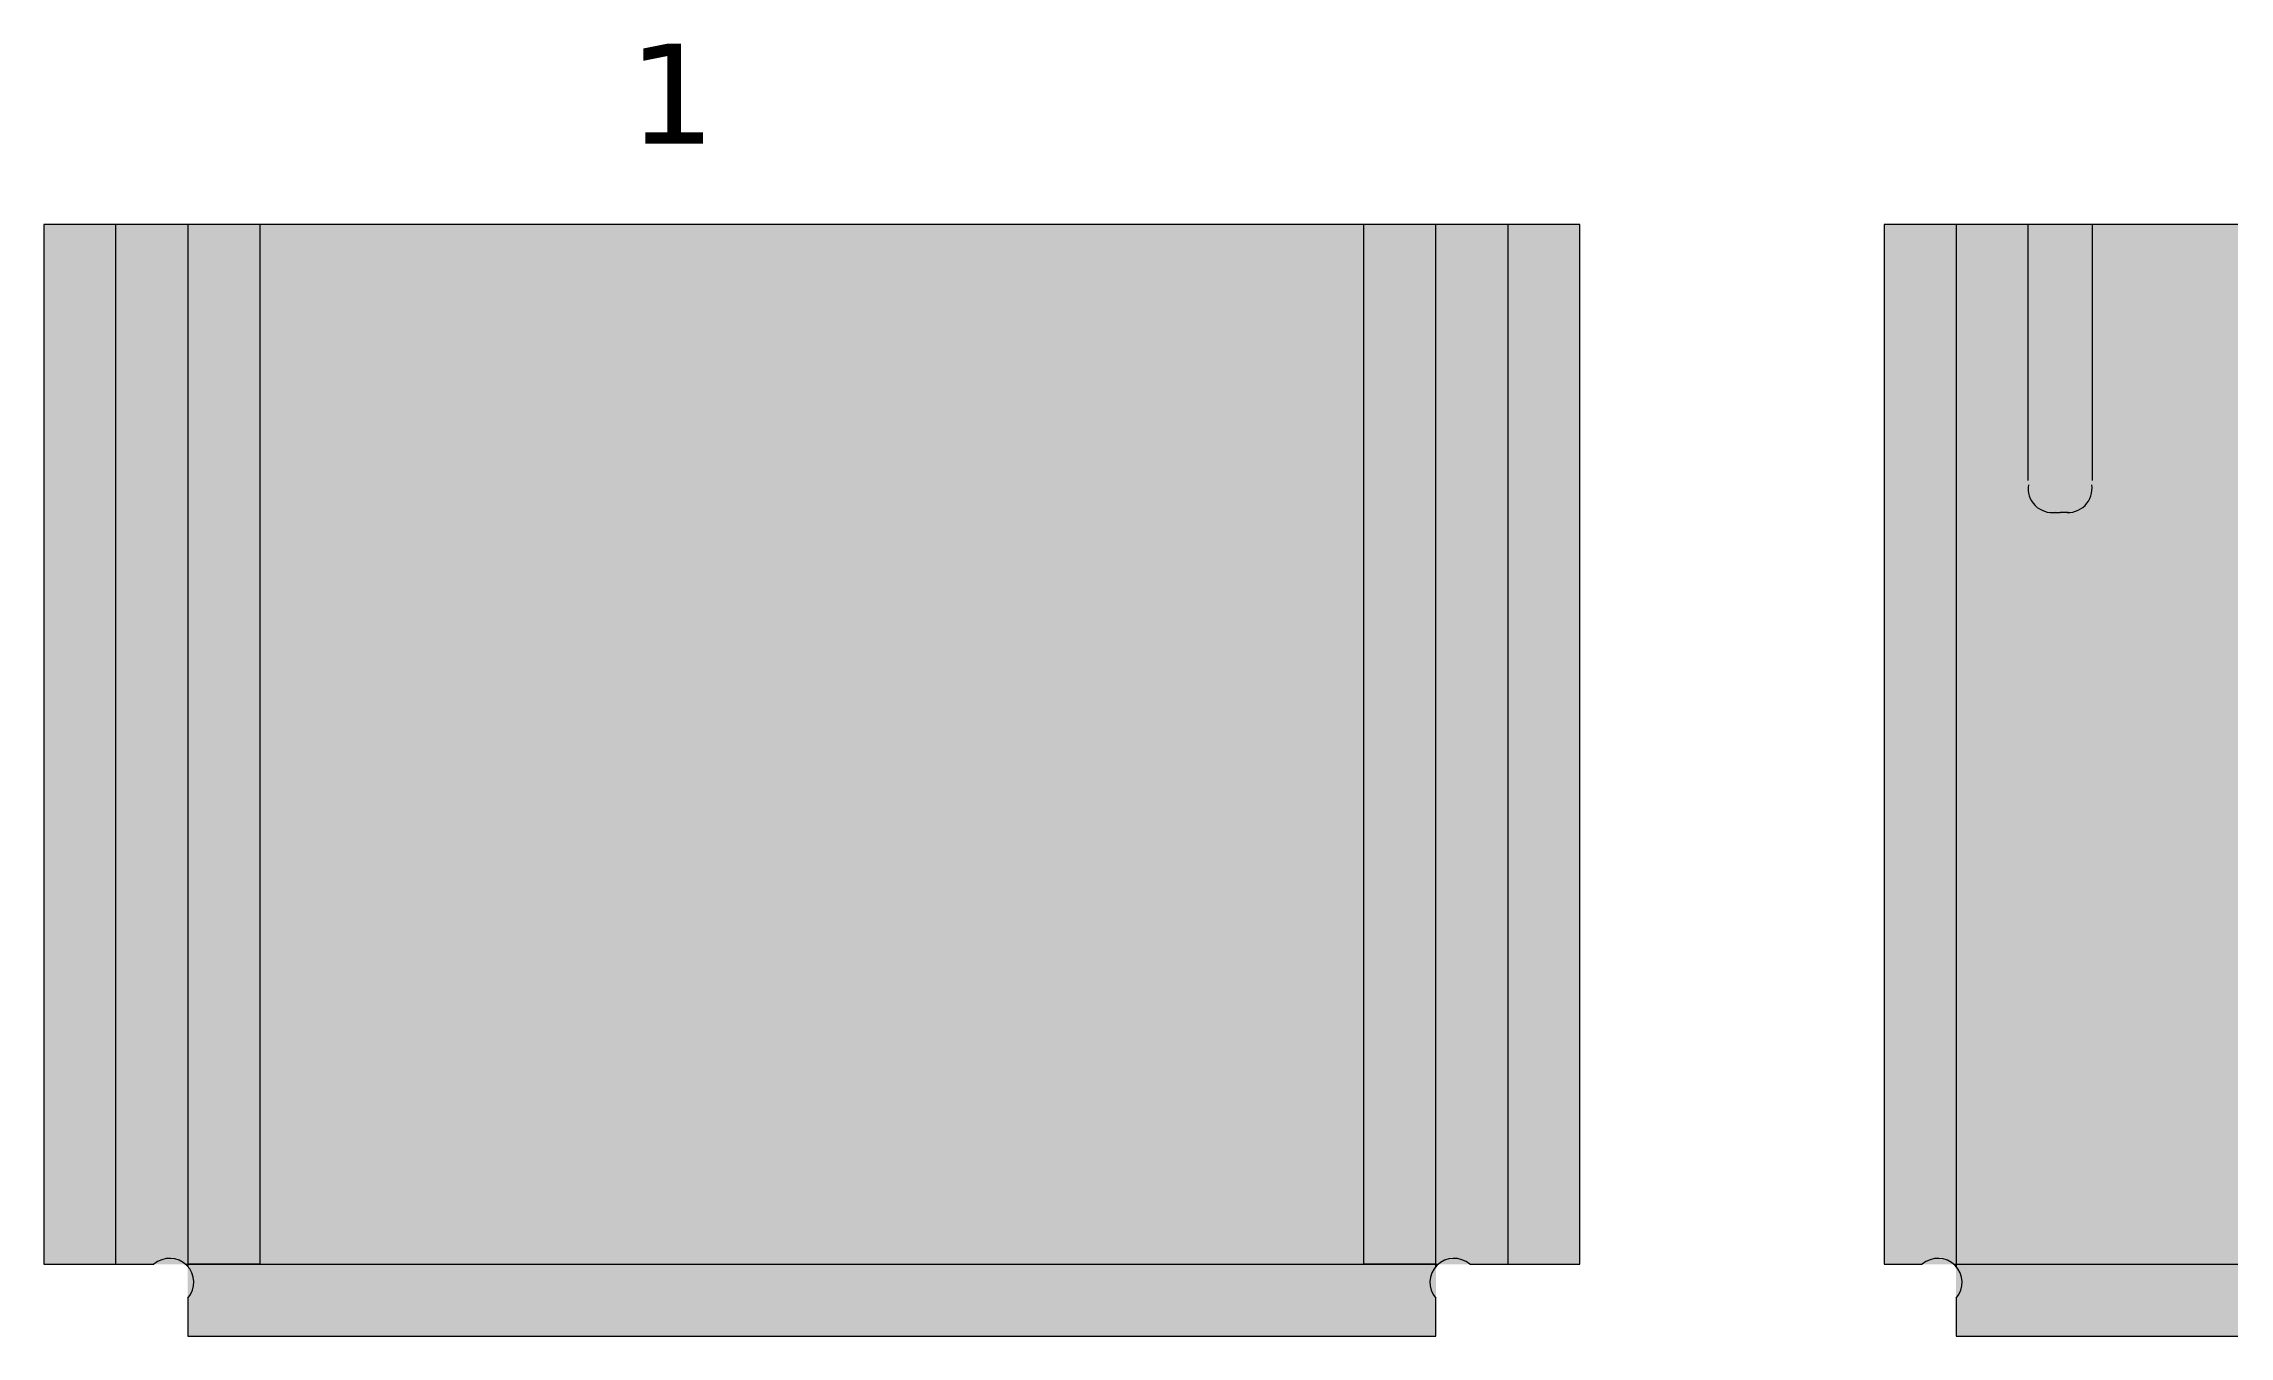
# Model space of a CAD drawing. Header units: millimetres. Extents: x -22 to 561, y -285 to 386.
# Drawn here: x 0 to 273.1, y 220 to 381.6 of the extents above; entities that cross this region are included whole.
import ezdxf

# ---------------------------------------------------------------- set-up
doc = ezdxf.new("R2010")
doc.units = ezdxf.units.MM
doc.layers.get('0').update_dxf_attribs({"lineweight": 25, "true_color": 0x000000})
doc.styles.add('textstyle5', font='')
doc.styles.get('textstyle5').set_extended_font_data('DejaVu Sans')

msp = doc.modelspace()

# ---------------------------------------------------------------- hatches: boundary and pattern name
at = {"true_color": 0xffff00}
for points in [[(0, 359), (0, 229), (9, 229), (9, 359)], [(27, 229), (165, 229), (165, 359), (27, 359)], [(192, 229), (192, 359), (183, 359), (183, 229)]]:
    msp.add_hatch(color=2, dxfattribs=at).paths.add_polyline_path(points)
at = {"true_color": 0x00ffff}
for points in [[(9, 229), (9, 359), (18, 359), (18, 229)], [(183, 359), (174, 359), (174, 229), (183, 229)], [(239, 359), (230, 359), (230, 229), (239, 229)]]:
    msp.add_hatch(color=4, dxfattribs=at).paths.add_polyline_path(points)
at = {"true_color": 0x00ff00}
for points in [[(27, 359), (27, 229), (18, 229), (18, 359)], [(174, 229), (174, 359), (165, 359), (165, 229)]]:
    msp.add_hatch(color=3, dxfattribs=at).paths.add_polyline_path(points)
at = {"true_color": 0xffff00}
h = msp.add_hatch(color=2, dxfattribs=at)
edge = h.paths.add_edge_path()
edge.add_line((248, 359), (239, 359))
edge.add_line((239, 359), (239, 229))
edge.add_line((239, 229), (359, 229))
edge.add_line((359, 229), (359, 359))
edge.add_line((359, 359), (350, 359))
edge.add_line((350, 359), (350, 327))
edge.add_arc((345.9999999999999, 327.0002701307641), 4, 180, 0, ccw=False)
edge.add_line((342, 327), (342, 359))
edge.add_line((342, 359), (320.7, 359))
edge.add_line((320.7, 359), (320.7, 327))
edge.add_arc((316.69999999999993, 327.0002701307641), 4, 180, 0, ccw=False)
edge.add_line((312.7, 327), (312.7, 359))
edge.add_line((312.7, 359), (285.3, 359))
edge.add_line((285.3, 359), (285.3, 327))
edge.add_arc((281.2999999999999, 327.00027013076374), 4, 180, 0, ccw=False)
edge.add_line((277.3, 327), (277.3, 359))
edge.add_line((277.3, 359), (256, 359))
edge.add_line((256, 359), (256, 327))
edge.add_arc((251.9999999999999, 327.0002701307642), 4, 180, 0, ccw=False)
edge.add_line((248, 327), (248, 359))
at = {"true_color": 0x00ffff}
h = msp.add_hatch(color=4, dxfattribs=at)
edge = h.paths.add_edge_path()
edge.add_line((248, 327), (248, 359))
edge.add_line((248, 359), (256, 359))
edge.add_line((256, 359), (256, 327))
edge.add_arc((251.9999999999999, 327.0002701307642), 4, 180, 0, ccw=False)
at = {"true_color": 0xff7f00}
for points in [[(174, 220), (174, 229), (165, 229), (27, 229), (18, 229), (18, 220)], [(239, 220), (359, 220), (359, 229), (239, 229)]]:
    msp.add_hatch(color=30, dxfattribs=at).paths.add_polyline_path(points)

# ---------------------------------------------------------------- linework, layer by layer
for p, q in [((9, 359), (0, 359)), ((9, 359), (0, 359)), ((0, 359), (0, 229)), ((0, 359), (0, 229)), ((9, 359), (0, 359)), ((0, 359), (0, 229)), ((9, 229), (9, 359)), ((18, 359), (9, 359)), ((9, 229), (9, 359)), ((165, 359), (18, 359)), ((27, 359), (18, 359)), ((18, 359), (18, 229)), ((165, 359), (27, 359)), ((27, 359), (27, 229)), ((165, 359), (27, 359)), ((174, 359), (165, 359)), ((165, 229), (165, 359)), ((174, 359), (165, 359)), ((183, 359), (174, 359)), ((174, 229), (174, 359)), ((192, 359), (183, 359)), ((192, 359), (183, 359)), ((183, 359), (183, 229)), ((192, 359), (183, 359)), ((183, 359), (183, 229)), ((192, 229), (192, 359)), ((192, 229), (192, 359)), ((192, 229), (192, 359)), ((239, 359), (230, 359)), ((230, 359), (230, 229)), ((248, 359), (239, 359)), ((248, 359), (239, 359)), ((239, 359), (239, 229)), ((256, 359), (248, 359)), ((248, 327), (248, 359)), ((277.3, 359), (256, 359)), ((277.3, 359), (256, 359)), ((256, 359), (256, 327)), ((251, 323.0002701307642), (251.9999999999999, 323.0002701307642)), ((252.99999999999991, 323.0002701307642), (251.9999999999999, 323.0002701307642)), ((0, 229), (9, 229)), ((0, 229), (9, 229)), ((0, 229), (9, 229)), ((9, 229), (13.765686516701557, 229)), ((17.734313483298443, 229), (18, 229)), ((18, 229), (18, 228.73431348329845)), ((27, 229), (18, 229)), ((18, 229), (18, 228.73431348329845)), ((18, 229), (18, 228.73431348329845)), ((18, 229), (27, 229)), ((27, 229), (165, 229)), ((174, 229), (165, 229)), ((165, 229), (174, 229)), ((174, 229), (174.26568651670155, 229)), ((174, 228.73431348329845), (174, 229)), ((174, 228.73431348329845), (174, 229)), ((174, 228.73431348329845), (174, 229)), ((178.23431348329845, 229), (183, 229)), ((183, 229), (192, 229)), ((183, 229), (192, 229)), ((183, 229), (192, 229)), ((230, 229), (234.76568651670155, 229)), ((238.73431348329845, 229), (239, 229)), ((239, 229), (239, 228.73431348329845)), ((239, 229), (239, 228.73431348329845)), ((239, 229), (359, 229)), ((18, 224.76568651670155), (18, 220)), ((18, 224.76568651670155), (18, 220)), ((18, 224.76568651670155), (18, 220)), ((174, 220), (174, 224.76568651670155)), ((174, 220), (174, 224.76568651670155)), ((174, 220), (174, 224.76568651670155)), ((239, 224.76568651670155), (239, 220)), ((239, 224.76568651670155), (239, 220)), ((18, 220), (174, 220)), ((18, 220), (174, 220)), ((18, 220), (174, 220)), ((239, 220), (359, 220)), ((239, 220), (359, 220))]:
    msp.add_line(p, q)
for centre, start, end in [((251, 326.0002701307642), 171.08525061453622, 278.90492566913736), ((252.99999999999991, 326.0002701307642), 261.07821746581584, 8.911853515878581), ((15.75, 226.75), 318.590377890729, 131.40962210927088), ((176.25, 226.75), 48.59037789072904, 221.40962210927094), ((236.75, 226.75), 318.59037789072903, 131.40962210927094)]:
    msp.add_arc(centre, 3, start, end)

# ---------------------------------------------------------------- texts
at = {"insert": (73.06452835022549, 381.6113504513901), "char_height": 1, "attachment_point": 1, "style": 'textstyle5'}
msp.add_mtext('\\H12.5;1', dxfattribs=at)

doc.saveas('drawing.dxf')
